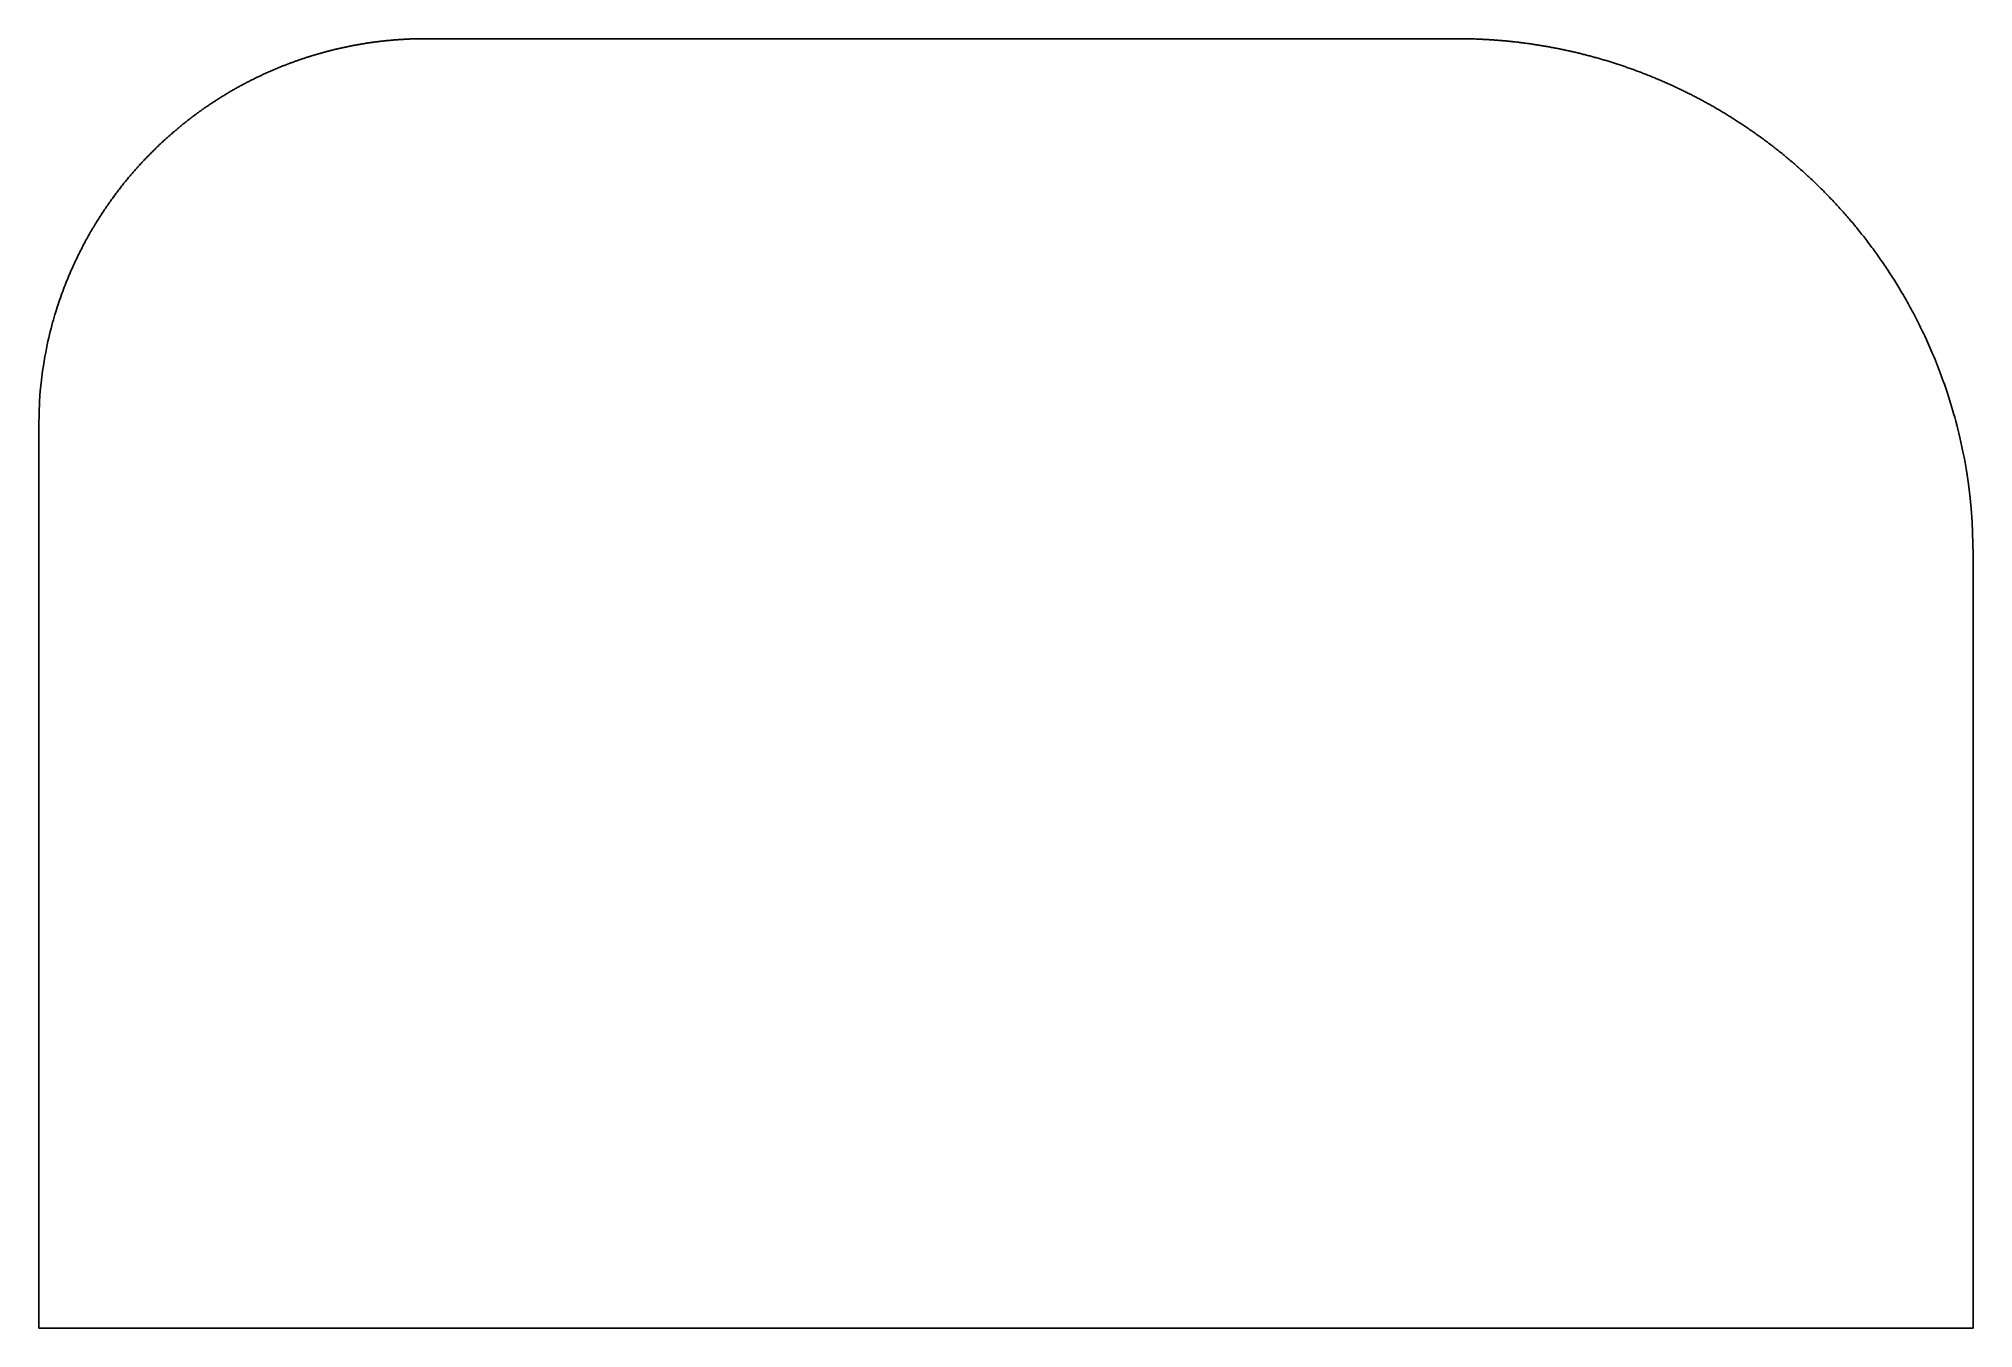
# Model space of a CAD drawing. Header units: metres. Extents: x 0 to 150, y 0 to 100.
import ezdxf

# ---------------------------------------------------------------- set-up
doc = ezdxf.new("R2010")
doc.units = ezdxf.units.M

msp = doc.modelspace()

# ---------------------------------------------------------------- linework, layer by layer
for p, q in [((22.3647, 99.0121), (22.3046, 98.9962)), ((22.4248, 99.0279), (22.3647, 99.0121)), ((22.485, 99.0435), (22.4248, 99.0279)), ((22.5451, 99.059), (22.485, 99.0435)), ((22.6052, 99.0743), (22.5451, 99.059)), ((22.6653, 99.0896), (22.6052, 99.0743)), ((22.7254, 99.1046), (22.6653, 99.0896)), ((22.7856, 99.1196), (22.7254, 99.1046)), ((22.8457, 99.1344), (22.7856, 99.1196)), ((22.9058, 99.1491), (22.8457, 99.1344)), ((22.9659, 99.1637), (22.9058, 99.1491)), ((23.026, 99.1781), (22.9659, 99.1637)), ((23.0862, 99.1924), (23.026, 99.1781)), ((23.1463, 99.2066), (23.0862, 99.1924)), ((23.2064, 99.2207), (23.1463, 99.2066)), ((23.2665, 99.2346), (23.2064, 99.2207)), ((23.3266, 99.2484), (23.2665, 99.2346)), ((23.3868, 99.262), (23.3266, 99.2484)), ((23.4469, 99.2755), (23.3868, 99.262)), ((23.507, 99.2889), (23.4469, 99.2755)), ((23.5671, 99.3022), (23.507, 99.2889)), ((23.6272, 99.3153), (23.5671, 99.3022)), ((23.6874, 99.3283), (23.6272, 99.3153)), ((23.7475, 99.3412), (23.6874, 99.3283)), ((23.8076, 99.3539), (23.7475, 99.3412)), ((23.8677, 99.3666), (23.8076, 99.3539)), ((23.9278, 99.379), (23.8677, 99.3666)), ((23.988, 99.3914), (23.9278, 99.379)), ((24.0481, 99.4036), (23.988, 99.3914)), ((24.1082, 99.4158), (24.0481, 99.4036)), ((24.1683, 99.4277), (24.1082, 99.4158)), ((24.2285, 99.4396), (24.1683, 99.4277)), ((24.2886, 99.4513), (24.2285, 99.4396)), ((24.3487, 99.4629), (24.2886, 99.4513)), ((24.4088, 99.4744), (24.3487, 99.4629)), ((24.4689, 99.4857), (24.4088, 99.4744)), ((24.5291, 99.4969), (24.4689, 99.4857)), ((24.5892, 99.508), (24.5291, 99.4969)), ((24.6493, 99.519), (24.5892, 99.508)), ((24.7094, 99.5298), (24.6493, 99.519)), ((24.7695, 99.5405), (24.7094, 99.5298)), ((24.8297, 99.5511), (24.7695, 99.5405)), ((24.8898, 99.5616), (24.8297, 99.5511)), ((24.9499, 99.5719), (24.8898, 99.5616)), ((25.01, 99.5821), (24.9499, 99.5719)), ((25.0701, 99.5922), (25.01, 99.5821)), ((25.1302, 99.6021), (25.0701, 99.5922)), ((25.1904, 99.6119), (25.1302, 99.6021)), ((25.2505, 99.6216), (25.1904, 99.6119)), ((25.3106, 99.6312), (25.2505, 99.6216)), ((25.3707, 99.6407), (25.3106, 99.6312)), ((25.4308, 99.65), (25.3707, 99.6407)), ((25.491, 99.6592), (25.4308, 99.65)), ((25.5511, 99.6683), (25.491, 99.6592)), ((25.6112, 99.6772), (25.5511, 99.6683)), ((25.6713, 99.6861), (25.6112, 99.6772)), ((25.7315, 99.6948), (25.6713, 99.6861)), ((25.7916, 99.7033), (25.7315, 99.6948)), ((25.8517, 99.7118), (25.7916, 99.7033)), ((25.9118, 99.7201), (25.8517, 99.7118)), ((25.9719, 99.7283), (25.9118, 99.7201)), ((26.0321, 99.7364), (25.9719, 99.7283)), ((26.0922, 99.7444), (26.0321, 99.7364)), ((26.1523, 99.7522), (26.0922, 99.7444)), ((26.2124, 99.7599), (26.1523, 99.7522)), ((26.2725, 99.7675), (26.2124, 99.7599)), ((26.3327, 99.775), (26.2725, 99.7675)), ((26.3928, 99.7823), (26.3327, 99.775)), ((26.4529, 99.7896), (26.3928, 99.7823)), ((26.513, 99.7966), (26.4529, 99.7896)), ((26.5731, 99.8036), (26.513, 99.7966)), ((26.6333, 99.8105), (26.5731, 99.8036)), ((26.6934, 99.8172), (26.6333, 99.8105)), ((26.7535, 99.8238), (26.6934, 99.8172)), ((26.8136, 99.8303), (26.7535, 99.8238)), ((26.8737, 99.8367), (26.8136, 99.8303)), ((26.9339, 99.8429), (26.8737, 99.8367)), ((26.994, 99.849), (26.9339, 99.8429)), ((27.0541, 99.855), (26.994, 99.849)), ((27.1142, 99.8609), (27.0541, 99.855)), ((27.1743, 99.8666), (27.1142, 99.8609)), ((27.2345, 99.8723), (27.1743, 99.8666)), ((27.2946, 99.8778), (27.2345, 99.8723)), ((27.3547, 99.8831), (27.2946, 99.8778)), ((27.4148, 99.8884), (27.3547, 99.8831)), ((27.4749, 99.8935), (27.4148, 99.8884)), ((27.5351, 99.8986), (27.4749, 99.8935)), ((27.5952, 99.9035), (27.5351, 99.8986)), ((27.6553, 99.9082), (27.5952, 99.9035)), ((27.7154, 99.9129), (27.6553, 99.9082)), ((27.7755, 99.9174), (27.7154, 99.9129)), ((27.8357, 99.9218), (27.7755, 99.9174)), ((27.8958, 99.9261), (27.8357, 99.9218)), ((27.9559, 99.9303), (27.8958, 99.9261)), ((28.016, 99.9343), (27.9559, 99.9303)), ((28.0761, 99.9382), (28.016, 99.9343)), ((28.1363, 99.942), (28.0761, 99.9382)), ((28.1964, 99.9457), (28.1363, 99.942)), ((28.2565, 99.9493), (28.1964, 99.9457)), ((28.3166, 99.9527), (28.2565, 99.9493)), ((28.3767, 99.956), (28.3166, 99.9527)), ((28.4369, 99.9592), (28.3767, 99.956)), ((28.497, 99.9623), (28.4369, 99.9592)), ((28.5571, 99.9653), (28.497, 99.9623)), ((28.6172, 99.9681), (28.5571, 99.9653)), ((28.6774, 99.9708), (28.6172, 99.9681)), ((28.7375, 99.9734), (28.6774, 99.9708)), ((28.7976, 99.9759), (28.7375, 99.9734)), ((28.8577, 99.9782), (28.7976, 99.9759)), ((28.9178, 99.9805), (28.8577, 99.9782)), ((28.978, 99.9826), (28.9178, 99.9805)), ((29.0381, 99.9846), (28.978, 99.9826)), ((29.0982, 99.9864), (29.0381, 99.9846)), ((29.1583, 99.9882), (29.0982, 99.9864)), ((29.2184, 99.9898), (29.1583, 99.9882)), ((29.2785, 99.9913), (29.2184, 99.9898)), ((29.3387, 99.9927), (29.2785, 99.9913)), ((29.3988, 99.994), (29.3387, 99.9927)), ((29.4589, 99.9951), (29.3988, 99.994)), ((29.519, 99.9961), (29.4589, 99.9951)), ((29.5791, 99.997), (29.519, 99.9961)), ((29.6393, 99.9978), (29.5791, 99.997)), ((29.6994, 99.9985), (29.6393, 99.9978)), ((29.7595, 99.999), (29.6994, 99.9985)), ((29.8196, 99.9995), (29.7595, 99.999)), ((29.8797, 99.9998), (29.8196, 99.9995)), ((29.9399, 99.9999), (29.8797, 99.9998)), ((30, 100), (29.9399, 99.9999)), ((110, 100), (30, 100)), ((110.08, 99.9999), (110, 100)), ((110.16, 99.9997), (110.08, 99.9999)), ((110.24, 99.9993), (110.16, 99.9997)), ((110.321, 99.9987), (110.24, 99.9993)), ((110.401, 99.998), (110.321, 99.9987)), ((110.481, 99.9971), (110.401, 99.998)), ((110.561, 99.9961), (110.481, 99.9971)), ((110.641, 99.9949), (110.561, 99.9961)), ((110.721, 99.9935), (110.641, 99.9949)), ((110.802, 99.992), (110.721, 99.9935)), ((110.882, 99.9903), (110.802, 99.992)), ((110.962, 99.9884), (110.882, 99.9903)), ((111.042, 99.9864), (110.962, 99.9884)), ((111.122, 99.9843), (111.042, 99.9864)), ((111.202, 99.9819), (111.122, 99.9843)), ((111.283, 99.9794), (111.202, 99.9819)), ((111.363, 99.9768), (111.283, 99.9794)), ((111.443, 99.974), (111.363, 99.9768)), ((111.523, 99.971), (111.443, 99.974)), ((111.603, 99.9678), (111.523, 99.971)), ((111.683, 99.9646), (111.603, 99.9678)), ((111.764, 99.9611), (111.683, 99.9646)), ((111.844, 99.9575), (111.764, 99.9611)), ((111.924, 99.9537), (111.844, 99.9575)), ((112.004, 99.9498), (111.924, 99.9537)), ((112.084, 99.9457), (112.004, 99.9498)), ((112.164, 99.9414), (112.084, 99.9457)), ((112.244, 99.937), (112.164, 99.9414)), ((112.325, 99.9324), (112.244, 99.937)), ((112.405, 99.9276), (112.325, 99.9324)), ((112.485, 99.9227), (112.405, 99.9276)), ((112.565, 99.9177), (112.485, 99.9227)), ((112.645, 99.9124), (112.565, 99.9177)), ((112.725, 99.907), (112.645, 99.9124)), ((112.806, 99.9015), (112.725, 99.907)), ((112.886, 99.8958), (112.806, 99.9015)), ((112.966, 99.8899), (112.886, 99.8958)), ((113.046, 99.8838), (112.966, 99.8899)), ((113.126, 99.8776), (113.046, 99.8838)), ((113.206, 99.8713), (113.126, 99.8776)), ((113.287, 99.8647), (113.206, 99.8713)), ((113.367, 99.858), (113.287, 99.8647)), ((113.447, 99.8512), (113.367, 99.858)), ((113.527, 99.8442), (113.447, 99.8512)), ((113.607, 99.837), (113.527, 99.8442)), ((113.687, 99.8297), (113.607, 99.837)), ((113.768, 99.8222), (113.687, 99.8297)), ((113.848, 99.8145), (113.768, 99.8222)), ((113.928, 99.8067), (113.848, 99.8145)), ((114.008, 99.7987), (113.928, 99.8067)), ((114.088, 99.7905), (114.008, 99.7987)), ((114.168, 99.7822), (114.088, 99.7905)), ((114.248, 99.7737), (114.168, 99.7822)), ((114.329, 99.7651), (114.248, 99.7737)), ((114.409, 99.7563), (114.329, 99.7651)), ((114.489, 99.7473), (114.409, 99.7563)), ((114.569, 99.7382), (114.489, 99.7473)), ((114.649, 99.7289), (114.569, 99.7382)), ((114.729, 99.7194), (114.649, 99.7289)), ((114.81, 99.7098), (114.729, 99.7194)), ((114.89, 99.7), (114.81, 99.7098)), ((114.97, 99.69), (114.89, 99.7)), ((115.05, 99.6799), (114.97, 99.69)), ((115.13, 99.6696), (115.05, 99.6799)), ((115.21, 99.6592), (115.13, 99.6696)), ((115.291, 99.6486), (115.21, 99.6592)), ((115.371, 99.6378), (115.291, 99.6486)), ((115.451, 99.6268), (115.371, 99.6378)), ((115.531, 99.6157), (115.451, 99.6268)), ((115.611, 99.6045), (115.531, 99.6157)), ((115.691, 99.593), (115.611, 99.6045)), ((115.772, 99.5814), (115.691, 99.593)), ((115.852, 99.5696), (115.772, 99.5814)), ((115.932, 99.5577), (115.852, 99.5696)), ((116.012, 99.5456), (115.932, 99.5577)), ((116.092, 99.5333), (116.012, 99.5456)), ((116.172, 99.5209), (116.092, 99.5333)), ((116.253, 99.5083), (116.172, 99.5209)), ((116.333, 99.4955), (116.253, 99.5083)), ((116.413, 99.4826), (116.333, 99.4955)), ((116.493, 99.4695), (116.413, 99.4826)), ((116.573, 99.4562), (116.493, 99.4695)), ((116.653, 99.4428), (116.573, 99.4562)), ((116.733, 99.4292), (116.653, 99.4428)), ((116.814, 99.4154), (116.733, 99.4292)), ((116.894, 99.4015), (116.814, 99.4154)), ((116.974, 99.3873), (116.894, 99.4015)), ((117.054, 99.3731), (116.974, 99.3873)), ((117.134, 99.3586), (117.054, 99.3731)), ((117.214, 99.344), (117.134, 99.3586)), ((117.295, 99.3292), (117.214, 99.344)), ((117.375, 99.3143), (117.295, 99.3292)), ((117.455, 99.2992), (117.375, 99.3143)), ((117.535, 99.2839), (117.455, 99.2992)), ((117.615, 99.2684), (117.535, 99.2839)), ((117.695, 99.2528), (117.615, 99.2684)), ((117.776, 99.237), (117.695, 99.2528)), ((117.856, 99.221), (117.776, 99.237)), ((117.936, 99.2049), (117.856, 99.221)), ((118.016, 99.1886), (117.936, 99.2049)), ((118.096, 99.1721), (118.016, 99.1886)), ((118.176, 99.1554), (118.096, 99.1721)), ((118.257, 99.1386), (118.176, 99.1554)), ((118.337, 99.1216), (118.257, 99.1386)), ((118.417, 99.1044), (118.337, 99.1216)), ((118.497, 99.0871), (118.417, 99.1044)), ((118.577, 99.0696), (118.497, 99.0871)), ((118.657, 99.0519), (118.577, 99.0696)), ((118.737, 99.034), (118.657, 99.0519)), ((118.818, 99.016), (118.737, 99.034)), ((118.898, 98.9978), (118.818, 99.016)), ((18.0361, 97.5112), (17.9759, 97.4849)), ((18.0962, 97.5372), (18.0361, 97.5112)), ((18.1563, 97.5631), (18.0962, 97.5372)), ((18.2164, 97.5889), (18.1563, 97.5631)), ((18.2766, 97.6145), (18.2164, 97.5889)), ((18.3367, 97.6399), (18.2766, 97.6145)), ((18.3968, 97.6652), (18.3367, 97.6399)), ((18.4569, 97.6904), (18.3968, 97.6652)), ((18.517, 97.7154), (18.4569, 97.6904)), ((18.5771, 97.7402), (18.517, 97.7154)), ((18.6373, 97.7649), (18.5771, 97.7402)), ((18.6974, 97.7894), (18.6373, 97.7649)), ((18.7575, 97.8138), (18.6974, 97.7894)), ((18.8176, 97.838), (18.7575, 97.8138)), ((18.8777, 97.8621), (18.8176, 97.838)), ((18.9379, 97.886), (18.8777, 97.8621)), ((18.998, 97.9098), (18.9379, 97.886)), ((19.0581, 97.9334), (18.998, 97.9098)), ((19.1182, 97.9569), (19.0581, 97.9334)), ((19.1783, 97.9802), (19.1182, 97.9569)), ((19.2385, 98.0034), (19.1783, 97.9802)), ((19.2986, 98.0264), (19.2385, 98.0034)), ((19.3587, 98.0493), (19.2986, 98.0264)), ((19.4188, 98.072), (19.3587, 98.0493)), ((19.4789, 98.0946), (19.4188, 98.072)), ((19.5391, 98.1171), (19.4789, 98.0946)), ((19.5992, 98.1393), (19.5391, 98.1171)), ((19.6593, 98.1615), (19.5992, 98.1393)), ((19.7194, 98.1835), (19.6593, 98.1615)), ((19.7796, 98.2054), (19.7194, 98.1835)), ((19.8397, 98.2271), (19.7796, 98.2054)), ((19.8998, 98.2486), (19.8397, 98.2271)), ((19.9599, 98.2701), (19.8998, 98.2486)), ((20.02, 98.2913), (19.9599, 98.2701)), ((20.0802, 98.3125), (20.02, 98.2913)), ((20.1403, 98.3335), (20.0802, 98.3125)), ((20.2004, 98.3543), (20.1403, 98.3335)), ((20.2605, 98.375), (20.2004, 98.3543)), ((20.3206, 98.3956), (20.2605, 98.375)), ((20.3808, 98.416), (20.3206, 98.3956)), ((20.4409, 98.4363), (20.3808, 98.416)), ((20.501, 98.4564), (20.4409, 98.4363)), ((20.5611, 98.4764), (20.501, 98.4564)), ((20.6212, 98.4963), (20.5611, 98.4764)), ((20.6814, 98.516), (20.6212, 98.4963)), ((20.7415, 98.5356), (20.6814, 98.516)), ((20.8016, 98.555), (20.7415, 98.5356)), ((20.8617, 98.5743), (20.8016, 98.555)), ((20.9218, 98.5935), (20.8617, 98.5743)), ((20.9819, 98.6125), (20.9218, 98.5935)), ((21.0421, 98.6314), (20.9819, 98.6125)), ((21.1022, 98.6501), (21.0421, 98.6314)), ((21.1623, 98.6687), (21.1022, 98.6501)), ((21.2224, 98.6872), (21.1623, 98.6687)), ((21.2826, 98.7055), (21.2224, 98.6872)), ((21.3427, 98.7237), (21.2826, 98.7055)), ((21.4028, 98.7417), (21.3427, 98.7237)), ((21.4629, 98.7597), (21.4028, 98.7417)), ((21.523, 98.7774), (21.4629, 98.7597)), ((21.5832, 98.7951), (21.523, 98.7774)), ((21.6433, 98.8126), (21.5832, 98.7951)), ((21.7034, 98.83), (21.6433, 98.8126)), ((21.7635, 98.8472), (21.7034, 98.83)), ((21.8236, 98.8643), (21.7635, 98.8472)), ((21.8838, 98.8812), (21.8236, 98.8643)), ((21.9439, 98.8981), (21.8838, 98.8812)), ((22.004, 98.9148), (21.9439, 98.8981)), ((22.0641, 98.9313), (22.004, 98.9148)), ((22.1242, 98.9478), (22.0641, 98.9313)), ((22.1844, 98.964), (22.1242, 98.9478)), ((22.2445, 98.9802), (22.1844, 98.964)), ((22.3046, 98.9962), (22.2445, 98.9802)), ((118.978, 98.9794), (118.898, 98.9978)), ((119.058, 98.9609), (118.978, 98.9794)), ((119.138, 98.9422), (119.058, 98.9609)), ((119.218, 98.9232), (119.138, 98.9422)), ((119.299, 98.9042), (119.218, 98.9232)), ((119.379, 98.8849), (119.299, 98.9042)), ((119.459, 98.8655), (119.379, 98.8849)), ((119.539, 98.8459), (119.459, 98.8655)), ((119.619, 98.8261), (119.539, 98.8459)), ((119.699, 98.8062), (119.619, 98.8261)), ((119.78, 98.7861), (119.699, 98.8062)), ((119.86, 98.7658), (119.78, 98.7861)), ((119.94, 98.7453), (119.86, 98.7658)), ((120.02, 98.7246), (119.94, 98.7453)), ((120.1, 98.7038), (120.02, 98.7246)), ((120.18, 98.6828), (120.1, 98.7038)), ((120.261, 98.6616), (120.18, 98.6828)), ((120.341, 98.6403), (120.261, 98.6616)), ((120.421, 98.6187), (120.341, 98.6403)), ((120.501, 98.597), (120.421, 98.6187)), ((120.581, 98.5751), (120.501, 98.597)), ((120.661, 98.553), (120.581, 98.5751)), ((120.741, 98.5308), (120.661, 98.553)), ((120.822, 98.5083), (120.741, 98.5308)), ((120.902, 98.4857), (120.822, 98.5083)), ((120.982, 98.4629), (120.902, 98.4857)), ((121.062, 98.4399), (120.982, 98.4629)), ((121.142, 98.4168), (121.062, 98.4399)), ((121.222, 98.3934), (121.142, 98.4168)), ((121.303, 98.3699), (121.222, 98.3934)), ((121.383, 98.3462), (121.303, 98.3699)), ((121.463, 98.3223), (121.383, 98.3462)), ((121.543, 98.2983), (121.463, 98.3223)), ((121.623, 98.274), (121.543, 98.2983)), ((121.703, 98.2496), (121.623, 98.274)), ((121.784, 98.2249), (121.703, 98.2496)), ((121.864, 98.2001), (121.784, 98.2249)), ((121.944, 98.1752), (121.864, 98.2001)), ((122.024, 98.15), (121.944, 98.1752)), ((122.104, 98.1246), (122.024, 98.15)), ((122.184, 98.0991), (122.104, 98.1246)), ((122.265, 98.0734), (122.184, 98.0991)), ((122.345, 98.0474), (122.265, 98.0734)), ((122.425, 98.0213), (122.345, 98.0474)), ((122.505, 97.9951), (122.425, 98.0213)), ((122.585, 97.9686), (122.505, 97.9951)), ((122.665, 97.9419), (122.585, 97.9686)), ((122.745, 97.9151), (122.665, 97.9419)), ((122.826, 97.888), (122.745, 97.9151)), ((122.906, 97.8608), (122.826, 97.888)), ((122.986, 97.8334), (122.906, 97.8608)), ((123.066, 97.8058), (122.986, 97.8334)), ((123.146, 97.778), (123.066, 97.8058)), ((123.226, 97.75), (123.146, 97.778)), ((123.307, 97.7218), (123.226, 97.75)), ((123.387, 97.6934), (123.307, 97.7218)), ((123.467, 97.6649), (123.387, 97.6934)), ((123.547, 97.6361), (123.467, 97.6649)), ((123.627, 97.6071), (123.547, 97.6361)), ((123.707, 97.578), (123.627, 97.6071)), ((123.788, 97.5487), (123.707, 97.578)), ((123.868, 97.5191), (123.788, 97.5487)), ((123.948, 97.4894), (123.868, 97.5191)), ((15.0902, 96.0326), (15.0301, 95.9981)), ((15.1503, 96.067), (15.0902, 96.0326)), ((15.2104, 96.1011), (15.1503, 96.067)), ((15.2705, 96.1351), (15.2104, 96.1011)), ((15.3307, 96.1689), (15.2705, 96.1351)), ((15.3908, 96.2025), (15.3307, 96.1689)), ((15.4509, 96.2359), (15.3908, 96.2025)), ((15.511, 96.2692), (15.4509, 96.2359)), ((15.5711, 96.3022), (15.511, 96.2692)), ((15.6313, 96.3351), (15.5711, 96.3022)), ((15.6914, 96.3678), (15.6313, 96.3351)), ((15.7515, 96.4004), (15.6914, 96.3678)), ((15.8116, 96.4327), (15.7515, 96.4004)), ((15.8717, 96.4649), (15.8116, 96.4327)), ((15.9319, 96.4969), (15.8717, 96.4649)), ((15.992, 96.5288), (15.9319, 96.4969)), ((16.0521, 96.5604), (15.992, 96.5288)), ((16.1122, 96.5919), (16.0521, 96.5604)), ((16.1723, 96.6232), (16.1122, 96.5919)), ((16.2325, 96.6544), (16.1723, 96.6232)), ((16.2926, 96.6853), (16.2325, 96.6544)), ((16.3527, 96.7161), (16.2926, 96.6853)), ((16.4128, 96.7467), (16.3527, 96.7161)), ((16.4729, 96.7772), (16.4128, 96.7467)), ((16.5331, 96.8075), (16.4729, 96.7772)), ((16.5932, 96.8376), (16.5331, 96.8075)), ((16.6533, 96.8676), (16.5932, 96.8376)), ((16.7134, 96.8973), (16.6533, 96.8676)), ((16.7735, 96.9269), (16.7134, 96.8973)), ((16.8337, 96.9564), (16.7735, 96.9269)), ((16.8938, 96.9857), (16.8337, 96.9564)), ((16.9539, 97.0148), (16.8938, 96.9857)), ((17.014, 97.0437), (16.9539, 97.0148)), ((17.0741, 97.0725), (17.014, 97.0437)), ((17.1343, 97.1012), (17.0741, 97.0725)), ((17.1944, 97.1296), (17.1343, 97.1012)), ((17.2545, 97.1579), (17.1944, 97.1296)), ((17.3146, 97.1861), (17.2545, 97.1579)), ((17.3747, 97.214), (17.3146, 97.1861)), ((17.4349, 97.2418), (17.3747, 97.214)), ((17.495, 97.2695), (17.4349, 97.2418)), ((17.5551, 97.297), (17.495, 97.2695)), ((17.6152, 97.3243), (17.5551, 97.297)), ((17.6753, 97.3515), (17.6152, 97.3243)), ((17.7355, 97.3785), (17.6753, 97.3515)), ((17.7956, 97.4053), (17.7355, 97.3785)), ((17.8557, 97.432), (17.7956, 97.4053)), ((17.9158, 97.4586), (17.8557, 97.432)), ((17.9759, 97.4849), (17.9158, 97.4586)), ((124.028, 97.4595), (123.948, 97.4894)), ((124.108, 97.4294), (124.028, 97.4595)), ((124.188, 97.3991), (124.108, 97.4294)), ((124.269, 97.3685), (124.188, 97.3991)), ((124.349, 97.3378), (124.269, 97.3685)), ((124.429, 97.3069), (124.349, 97.3378)), ((124.509, 97.2758), (124.429, 97.3069)), ((124.589, 97.2445), (124.509, 97.2758)), ((124.669, 97.213), (124.589, 97.2445)), ((124.749, 97.1813), (124.669, 97.213)), ((124.83, 97.1494), (124.749, 97.1813)), ((124.91, 97.1173), (124.83, 97.1494)), ((124.99, 97.085), (124.91, 97.1173)), ((125.07, 97.0525), (124.99, 97.085)), ((125.15, 97.0198), (125.07, 97.0525)), ((125.23, 96.9869), (125.15, 97.0198)), ((125.311, 96.9538), (125.23, 96.9869)), ((125.391, 96.9205), (125.311, 96.9538)), ((125.471, 96.887), (125.391, 96.9205)), ((125.551, 96.8533), (125.471, 96.887)), ((125.631, 96.8193), (125.551, 96.8533)), ((125.711, 96.7852), (125.631, 96.8193)), ((125.792, 96.7509), (125.711, 96.7852)), ((125.872, 96.7163), (125.792, 96.7509)), ((125.952, 96.6815), (125.872, 96.7163)), ((126.032, 96.6466), (125.952, 96.6815)), ((126.112, 96.6114), (126.032, 96.6466)), ((126.192, 96.576), (126.112, 96.6114)), ((126.273, 96.5404), (126.192, 96.576)), ((126.353, 96.5046), (126.273, 96.5404)), ((126.433, 96.4686), (126.353, 96.5046)), ((126.513, 96.4324), (126.433, 96.4686)), ((126.593, 96.396), (126.513, 96.4324)), ((126.673, 96.3593), (126.593, 96.396)), ((126.753, 96.3224), (126.673, 96.3593)), ((126.834, 96.2854), (126.753, 96.3224)), ((126.914, 96.2481), (126.834, 96.2854)), ((126.994, 96.2106), (126.914, 96.2481)), ((127.074, 96.1728), (126.994, 96.2106)), ((127.154, 96.1349), (127.074, 96.1728)), ((127.234, 96.0967), (127.154, 96.1349)), ((127.315, 96.0583), (127.234, 96.0967)), ((127.395, 96.0197), (127.315, 96.0583)), ((127.475, 95.9809), (127.395, 96.0197)), ((12.7455, 94.5414), (12.6854, 94.499)), ((12.8056, 94.5836), (12.7455, 94.5414)), ((12.8657, 94.6255), (12.8056, 94.5836)), ((12.9258, 94.6673), (12.8657, 94.6255)), ((12.986, 94.7088), (12.9258, 94.6673)), ((13.0461, 94.75), (12.986, 94.7088)), ((13.1062, 94.7911), (13.0461, 94.75)), ((13.1663, 94.832), (13.1062, 94.7911)), ((13.2264, 94.8726), (13.1663, 94.832)), ((13.2866, 94.9131), (13.2264, 94.8726)), ((13.3467, 94.9533), (13.2866, 94.9131)), ((13.4068, 94.9933), (13.3467, 94.9533)), ((13.4669, 95.0331), (13.4068, 94.9933)), ((13.5271, 95.0727), (13.4669, 95.0331)), ((13.5872, 95.1121), (13.5271, 95.0727)), ((13.6473, 95.1513), (13.5872, 95.1121)), ((13.7074, 95.1903), (13.6473, 95.1513)), ((13.7675, 95.2291), (13.7074, 95.1903)), ((13.8277, 95.2677), (13.7675, 95.2291)), ((13.8878, 95.306), (13.8277, 95.2677)), ((13.9479, 95.3442), (13.8878, 95.306)), ((14.008, 95.3822), (13.9479, 95.3442)), ((14.0681, 95.42), (14.008, 95.3822)), ((14.1283, 95.4576), (14.0681, 95.42)), ((14.1884, 95.4949), (14.1283, 95.4576)), ((14.2485, 95.5321), (14.1884, 95.4949)), ((14.3086, 95.5691), (14.2485, 95.5321)), ((14.3687, 95.6059), (14.3086, 95.5691)), ((14.4288, 95.6425), (14.3687, 95.6059)), ((14.489, 95.6789), (14.4288, 95.6425)), ((14.5491, 95.7151), (14.489, 95.6789)), ((14.6092, 95.7512), (14.5491, 95.7151)), ((14.6693, 95.787), (14.6092, 95.7512)), ((14.7294, 95.8227), (14.6693, 95.787)), ((14.7896, 95.8581), (14.7294, 95.8227)), ((14.8497, 95.8934), (14.7896, 95.8581)), ((14.9098, 95.9285), (14.8497, 95.8934)), ((14.9699, 95.9634), (14.9098, 95.9285)), ((15.0301, 95.9981), (14.9699, 95.9634)), ((127.555, 95.9419), (127.475, 95.9809)), ((127.635, 95.9026), (127.555, 95.9419)), ((127.715, 95.8631), (127.635, 95.9026)), ((127.796, 95.8234), (127.715, 95.8631)), ((127.876, 95.7835), (127.796, 95.8234)), ((127.956, 95.7433), (127.876, 95.7835)), ((128.036, 95.7029), (127.956, 95.7433)), ((128.116, 95.6623), (128.036, 95.7029)), ((128.196, 95.6215), (128.116, 95.6623)), ((128.277, 95.5804), (128.196, 95.6215)), ((128.357, 95.5391), (128.277, 95.5804)), ((128.437, 95.4976), (128.357, 95.5391)), ((128.517, 95.4559), (128.437, 95.4976)), ((128.597, 95.4139), (128.517, 95.4559)), ((128.677, 95.3717), (128.597, 95.4139)), ((128.758, 95.3292), (128.677, 95.3717)), ((128.838, 95.2866), (128.758, 95.3292)), ((128.918, 95.2437), (128.838, 95.2866)), ((128.998, 95.2005), (128.918, 95.2437)), ((129.078, 95.1571), (128.998, 95.2005)), ((129.158, 95.1135), (129.078, 95.1571)), ((129.238, 95.0697), (129.158, 95.1135)), ((129.319, 95.0256), (129.238, 95.0697)), ((129.399, 94.9812), (129.319, 95.0256)), ((129.479, 94.9366), (129.399, 94.9812)), ((129.559, 94.8918), (129.479, 94.9366)), ((129.639, 94.8468), (129.559, 94.8918)), ((129.719, 94.8015), (129.639, 94.8468)), ((129.8, 94.7559), (129.719, 94.8015)), ((129.88, 94.7102), (129.8, 94.7559)), ((129.96, 94.6641), (129.88, 94.7102)), ((130.04, 94.6178), (129.96, 94.6641)), ((130.12, 94.5713), (130.04, 94.6178)), ((130.2, 94.5245), (130.12, 94.5713)), ((130.281, 94.4775), (130.2, 94.5245)), ((10.7615, 93.0191), (10.7014, 92.9688)), ((10.8216, 93.0692), (10.7615, 93.0191)), ((10.8818, 93.1191), (10.8216, 93.0692)), ((10.9419, 93.1687), (10.8818, 93.1191)), ((11.002, 93.218), (10.9419, 93.1687)), ((11.0621, 93.2671), (11.002, 93.218)), ((11.1222, 93.3159), (11.0621, 93.2671)), ((11.1824, 93.3644), (11.1222, 93.3159)), ((11.2425, 93.4127), (11.1824, 93.3644)), ((11.3026, 93.4608), (11.2425, 93.4127)), ((11.3627, 93.5085), (11.3026, 93.4608)), ((11.4228, 93.5561), (11.3627, 93.5085)), ((11.483, 93.6034), (11.4228, 93.5561)), ((11.5431, 93.6504), (11.483, 93.6034)), ((11.6032, 93.6972), (11.5431, 93.6504)), ((11.6633, 93.7438), (11.6032, 93.6972)), ((11.7234, 93.7901), (11.6633, 93.7438)), ((11.7836, 93.8361), (11.7234, 93.7901)), ((11.8437, 93.882), (11.7836, 93.8361)), ((11.9038, 93.9276), (11.8437, 93.882)), ((11.9639, 93.9729), (11.9038, 93.9276)), ((12.024, 94.018), (11.9639, 93.9729)), ((12.0842, 94.0629), (12.024, 94.018)), ((12.1443, 94.1075), (12.0842, 94.0629)), ((12.2044, 94.1519), (12.1443, 94.1075)), ((12.2645, 94.1961), (12.2044, 94.1519)), ((12.3246, 94.2401), (12.2645, 94.1961)), ((12.3848, 94.2838), (12.3246, 94.2401)), ((12.4449, 94.3273), (12.3848, 94.2838)), ((12.505, 94.3706), (12.4449, 94.3273)), ((12.5651, 94.4136), (12.505, 94.3706)), ((12.6252, 94.4565), (12.5651, 94.4136)), ((12.6854, 94.499), (12.6252, 94.4565)), ((130.361, 94.4302), (130.281, 94.4775)), ((130.441, 94.3827), (130.361, 94.4302)), ((130.521, 94.3349), (130.441, 94.3827)), ((130.601, 94.2869), (130.521, 94.3349)), ((130.681, 94.2386), (130.601, 94.2869)), ((130.762, 94.19), (130.681, 94.2386)), ((130.842, 94.1412), (130.762, 94.19)), ((130.922, 94.0922), (130.842, 94.1412)), ((131.002, 94.0428), (130.922, 94.0922)), ((131.082, 93.9933), (131.002, 94.0428)), ((131.162, 93.9434), (131.082, 93.9933)), ((131.242, 93.8933), (131.162, 93.9434)), ((131.323, 93.8429), (131.242, 93.8933)), ((131.403, 93.7923), (131.323, 93.8429)), ((131.483, 93.7414), (131.403, 93.7923)), ((131.563, 93.6902), (131.483, 93.7414)), ((131.643, 93.6388), (131.563, 93.6902)), ((131.723, 93.5871), (131.643, 93.6388)), ((131.804, 93.5351), (131.723, 93.5871)), ((131.884, 93.4828), (131.804, 93.5351)), ((131.964, 93.4303), (131.884, 93.4828)), ((132.044, 93.3775), (131.964, 93.4303)), ((132.124, 93.3244), (132.044, 93.3775)), ((132.204, 93.2711), (132.124, 93.3244)), ((132.285, 93.2174), (132.204, 93.2711)), ((132.365, 93.1635), (132.285, 93.2174)), ((132.445, 93.1093), (132.365, 93.1635)), ((132.525, 93.0548), (132.445, 93.1093)), ((132.605, 93.0001), (132.525, 93.0548)), ((132.685, 92.945), (132.605, 93.0001)), ((9.07816, 91.5006), (9.01804, 91.4419)), ((9.13828, 91.5589), (9.07816, 91.5006)), ((9.19839, 91.617), (9.13828, 91.5589)), ((9.25851, 91.6747), (9.19839, 91.617)), ((9.31863, 91.732), (9.25851, 91.6747)), ((9.37875, 91.7891), (9.31863, 91.732)), ((9.43887, 91.8458), (9.37875, 91.7891)), ((9.49899, 91.9023), (9.43887, 91.8458)), ((9.55911, 91.9584), (9.49899, 91.9023)), ((9.61923, 92.0142), (9.55911, 91.9584)), ((9.67935, 92.0697), (9.61923, 92.0142)), ((9.73947, 92.1249), (9.67935, 92.0697)), ((9.79959, 92.1798), (9.73947, 92.1249)), ((9.85971, 92.2344), (9.79959, 92.1798)), ((9.91983, 92.2887), (9.85971, 92.2344)), ((9.97995, 92.3427), (9.91983, 92.2887)), ((10.0401, 92.3965), (9.97995, 92.3427)), ((10.1002, 92.4499), (10.0401, 92.3965)), ((10.1603, 92.503), (10.1002, 92.4499)), ((10.2204, 92.5559), (10.1603, 92.503)), ((10.2805, 92.6085), (10.2204, 92.5559)), ((10.3407, 92.6608), (10.2805, 92.6085)), ((10.4008, 92.7128), (10.3407, 92.6608)), ((10.4609, 92.7645), (10.4008, 92.7128)), ((10.521, 92.816), (10.4609, 92.7645)), ((10.5812, 92.8672), (10.521, 92.816)), ((10.6413, 92.9181), (10.5812, 92.8672)), ((10.7014, 92.9688), (10.6413, 92.9181)), ((132.766, 92.8897), (132.685, 92.945)), ((132.846, 92.834), (132.766, 92.8897)), ((132.926, 92.7781), (132.846, 92.834)), ((133.006, 92.7219), (132.926, 92.7781)), ((133.086, 92.6654), (133.006, 92.7219)), ((133.166, 92.6086), (133.086, 92.6654)), ((133.246, 92.5515), (133.166, 92.6086)), ((133.327, 92.4941), (133.246, 92.5515)), ((133.407, 92.4364), (133.327, 92.4941)), ((133.487, 92.3784), (133.407, 92.4364)), ((133.567, 92.3201), (133.487, 92.3784)), ((133.647, 92.2615), (133.567, 92.3201)), ((133.727, 92.2026), (133.647, 92.2615)), ((133.808, 92.1434), (133.727, 92.2026)), ((133.888, 92.0838), (133.808, 92.1434)), ((133.968, 92.024), (133.888, 92.0838)), ((134.048, 91.9639), (133.968, 92.024)), ((134.128, 91.9034), (134.048, 91.9639)), ((134.208, 91.8426), (134.128, 91.9034)), ((134.289, 91.7815), (134.208, 91.8426)), ((134.369, 91.7201), (134.289, 91.7815)), ((134.449, 91.6583), (134.369, 91.7201)), ((134.529, 91.5963), (134.449, 91.6583)), ((134.609, 91.5339), (134.529, 91.5963)), ((134.689, 91.4712), (134.609, 91.5339)), ((7.69539, 90.0625), (7.63527, 89.9955)), ((7.75551, 90.1292), (7.69539, 90.0625)), ((7.81563, 90.1954), (7.75551, 90.1292)), ((7.87575, 90.2612), (7.81563, 90.1954)), ((7.93587, 90.3267), (7.87575, 90.2612)), ((7.99599, 90.3917), (7.93587, 90.3267)), ((8.05611, 90.4564), (7.99599, 90.3917)), ((8.11623, 90.5207), (8.05611, 90.4564)), ((8.17635, 90.5847), (8.11623, 90.5207)), ((8.23647, 90.6482), (8.17635, 90.5847)), ((8.29659, 90.7114), (8.23647, 90.6482)), ((8.3567, 90.7742), (8.29659, 90.7114)), ((8.41682, 90.8367), (8.3567, 90.7742)), ((8.47694, 90.8988), (8.41682, 90.8367)), ((8.53706, 90.9605), (8.47694, 90.8988)), ((8.59718, 91.0219), (8.53706, 90.9605)), ((8.6573, 91.0829), (8.59718, 91.0219)), ((8.71742, 91.1436), (8.6573, 91.0829)), ((8.77754, 91.2039), (8.71742, 91.1436)), ((8.83766, 91.2639), (8.77754, 91.2039)), ((8.89778, 91.3236), (8.83766, 91.2639)), ((8.9579, 91.3829), (8.89778, 91.3236)), ((9.01804, 91.4419), (8.9579, 91.3829)), ((134.77, 91.4081), (134.689, 91.4712)), ((134.85, 91.3447), (134.77, 91.4081)), ((134.93, 91.281), (134.85, 91.3447)), ((135.01, 91.217), (134.93, 91.281)), ((135.09, 91.1526), (135.01, 91.217)), ((135.17, 91.0878), (135.09, 91.1526)), ((135.25, 91.0228), (135.17, 91.0878)), ((135.331, 90.9573), (135.25, 91.0228)), ((135.411, 90.8916), (135.331, 90.9573)), ((135.491, 90.8255), (135.411, 90.8916)), ((135.571, 90.759), (135.491, 90.8255)), ((135.651, 90.6922), (135.571, 90.759)), ((135.731, 90.625), (135.651, 90.6922)), ((135.812, 90.5575), (135.731, 90.625)), ((135.892, 90.4896), (135.812, 90.5575)), ((135.972, 90.4213), (135.892, 90.4896)), ((136.052, 90.3527), (135.972, 90.4213)), ((136.132, 90.2837), (136.052, 90.3527)), ((136.212, 90.2144), (136.132, 90.2837)), ((136.293, 90.1446), (136.212, 90.2144)), ((136.373, 90.0745), (136.293, 90.1446)), ((136.453, 90.0041), (136.373, 90.0745)), ((136.533, 89.9332), (136.453, 90.0041)), ((6.43286, 88.5631), (6.37274, 88.4866)), ((6.49298, 88.6392), (6.43286, 88.5631)), ((6.5531, 88.7148), (6.49298, 88.6392)), ((6.61322, 88.7899), (6.5531, 88.7148)), ((6.67334, 88.8644), (6.61322, 88.7899)), ((6.73346, 88.9385), (6.67334, 88.8644)), ((6.79358, 89.0122), (6.73346, 88.9385)), ((6.8537, 89.0853), (6.79358, 89.0122)), ((6.91382, 89.158), (6.8537, 89.0853)), ((6.97394, 89.2302), (6.91382, 89.158)), ((7.03406, 89.302), (6.97394, 89.2302)), ((7.09418, 89.3733), (7.03406, 89.302)), ((7.1543, 89.4441), (7.09418, 89.3733)), ((7.21442, 89.5145), (7.1543, 89.4441)), ((7.27454, 89.5845), (7.21442, 89.5145)), ((7.33466, 89.6541), (7.27454, 89.5845)), ((7.39478, 89.7232), (7.33466, 89.6541)), ((7.4549, 89.7919), (7.39478, 89.7232)), ((7.51503, 89.8602), (7.4549, 89.7919)), ((7.57515, 89.928), (7.51503, 89.8602)), ((7.63527, 89.9955), (7.57515, 89.928)), ((136.613, 89.8619), (136.533, 89.9332)), ((136.693, 89.7903), (136.613, 89.8619)), ((136.774, 89.7183), (136.693, 89.7903)), ((136.854, 89.6459), (136.774, 89.7183)), ((136.934, 89.5731), (136.854, 89.6459)), ((137.014, 89.4999), (136.934, 89.5731)), ((137.094, 89.4263), (137.014, 89.4999)), ((137.174, 89.3522), (137.094, 89.4263)), ((137.255, 89.2778), (137.174, 89.3522)), ((137.335, 89.203), (137.255, 89.2778)), ((137.415, 89.1278), (137.335, 89.203)), ((137.495, 89.0521), (137.415, 89.1278)), ((137.575, 88.976), (137.495, 89.0521)), ((137.655, 88.8995), (137.575, 88.976)), ((137.735, 88.8226), (137.655, 88.8995)), ((137.816, 88.7453), (137.735, 88.8226)), ((137.896, 88.6675), (137.816, 88.7453)), ((137.976, 88.5893), (137.896, 88.6675)), ((138.056, 88.5106), (137.976, 88.5893)), ((138.136, 88.4315), (138.056, 88.5106)), ((5.29057, 87.0131), (5.23045, 86.9254)), ((5.35069, 87.1001), (5.29057, 87.0131)), ((5.41081, 87.1864), (5.35069, 87.1001)), ((5.47093, 87.2721), (5.41081, 87.1864)), ((5.53105, 87.3571), (5.47093, 87.2721)), ((5.59117, 87.4416), (5.53105, 87.3571)), ((5.65129, 87.5254), (5.59117, 87.4416)), ((5.71141, 87.6087), (5.65129, 87.5254)), ((5.77153, 87.6913), (5.71141, 87.6087)), ((5.83165, 87.7733), (5.77153, 87.6913)), ((5.89177, 87.8548), (5.83165, 87.7733)), ((5.95189, 87.9357), (5.89177, 87.8548)), ((6.01202, 88.016), (5.95189, 87.9357)), ((6.07214, 88.0958), (6.01202, 88.016)), ((6.13226, 88.175), (6.07214, 88.0958)), ((6.19238, 88.2537), (6.13226, 88.175)), ((6.2525, 88.3318), (6.19238, 88.2537)), ((6.31262, 88.4095), (6.2525, 88.3318)), ((6.37274, 88.4866), (6.31262, 88.4095)), ((138.216, 88.3519), (138.136, 88.4315)), ((138.297, 88.2719), (138.216, 88.3519)), ((138.377, 88.1915), (138.297, 88.2719)), ((138.457, 88.1106), (138.377, 88.1915)), ((138.537, 88.0292), (138.457, 88.1106)), ((138.617, 87.9473), (138.537, 88.0292)), ((138.697, 87.865), (138.617, 87.9473)), ((138.778, 87.7822), (138.697, 87.865)), ((138.858, 87.6989), (138.778, 87.7822)), ((138.938, 87.6152), (138.858, 87.6989)), ((139.018, 87.5309), (138.938, 87.6152)), ((139.098, 87.4462), (139.018, 87.5309)), ((139.178, 87.361), (139.098, 87.4462)), ((139.259, 87.2752), (139.178, 87.361)), ((139.339, 87.189), (139.259, 87.2752)), ((139.419, 87.1022), (139.339, 87.189)), ((139.499, 87.015), (139.419, 87.1022)), ((139.579, 86.9272), (139.499, 87.015)), ((4.32864, 85.5236), (4.26852, 85.4237)), ((4.38876, 85.6226), (4.32864, 85.5236)), ((4.44888, 85.7207), (4.38876, 85.6226)), ((4.50902, 85.818), (4.44888, 85.7207)), ((4.56914, 85.9145), (4.50902, 85.818)), ((4.62926, 86.0102), (4.56914, 85.9145)), ((4.68938, 86.105), (4.62926, 86.0102)), ((4.7495, 86.1991), (4.68938, 86.105)), ((4.80962, 86.2925), (4.7495, 86.1991)), ((4.86974, 86.385), (4.80962, 86.2925)), ((4.92986, 86.4769), (4.86974, 86.385)), ((4.98997, 86.568), (4.92986, 86.4769)), ((5.05009, 86.6584), (4.98997, 86.568)), ((5.11021, 86.7481), (5.05009, 86.6584)), ((5.17033, 86.8371), (5.11021, 86.7481)), ((5.23045, 86.9254), (5.17033, 86.8371)), ((139.659, 86.8389), (139.579, 86.9272)), ((139.739, 86.75), (139.659, 86.8389)), ((139.82, 86.6606), (139.739, 86.75)), ((139.9, 86.5707), (139.82, 86.6606)), ((139.98, 86.4802), (139.9, 86.5707)), ((140.06, 86.3892), (139.98, 86.4802)), ((140.14, 86.2976), (140.06, 86.3892)), ((140.22, 86.2054), (140.14, 86.2976)), ((140.301, 86.1127), (140.22, 86.2054)), ((140.381, 86.0194), (140.301, 86.1127)), ((140.461, 85.9255), (140.381, 86.0194)), ((140.541, 85.831), (140.461, 85.9255)), ((140.621, 85.7359), (140.541, 85.831)), ((140.701, 85.6403), (140.621, 85.7359)), ((140.782, 85.544), (140.701, 85.6403)), ((140.862, 85.4471), (140.782, 85.544)), ((3.48697, 84.0378), (3.42685, 83.9236)), ((3.54709, 84.1507), (3.48697, 84.0378)), ((3.60721, 84.2626), (3.54709, 84.1507)), ((3.66733, 84.3733), (3.60721, 84.2626)), ((3.72745, 84.4829), (3.66733, 84.3733)), ((3.78757, 84.5914), (3.72745, 84.4829)), ((3.84769, 84.6989), (3.78757, 84.5914)), ((3.90781, 84.8053), (3.84769, 84.6989)), ((3.96793, 84.9108), (3.90781, 84.8053)), ((4.02805, 85.0153), (3.96793, 84.9108)), ((4.08817, 85.1188), (4.02805, 85.0153)), ((4.14828, 85.2213), (4.08817, 85.1188)), ((4.2084, 85.323), (4.14828, 85.2213)), ((4.26852, 85.4237), (4.2084, 85.323)), ((140.942, 85.3495), (140.862, 85.4471)), ((141.022, 85.2514), (140.942, 85.3495)), ((141.102, 85.1526), (141.022, 85.2514)), ((141.182, 85.0531), (141.102, 85.1526)), ((141.263, 84.953), (141.182, 85.0531)), ((141.343, 84.8523), (141.263, 84.953)), ((141.423, 84.7508), (141.343, 84.8523)), ((141.503, 84.6487), (141.423, 84.7508)), ((141.583, 84.5459), (141.503, 84.6487)), ((141.663, 84.4424), (141.583, 84.5459)), ((141.743, 84.3383), (141.663, 84.4424)), ((141.824, 84.2334), (141.743, 84.3383)), ((141.904, 84.1277), (141.824, 84.2334)), ((141.984, 84.0213), (141.904, 84.1277)), ((142.064, 83.9142), (141.984, 84.0213)), ((2.76552, 82.5811), (2.7054, 82.4501)), ((2.82564, 82.7104), (2.76552, 82.5811)), ((2.88576, 82.8382), (2.82564, 82.7104)), ((2.94588, 82.9644), (2.88576, 82.8382)), ((3.00601, 83.0891), (2.94588, 82.9644)), ((3.06613, 83.2124), (3.00601, 83.0891)), ((3.12625, 83.3342), (3.06613, 83.2124)), ((3.18637, 83.4547), (3.12625, 83.3342)), ((3.24649, 83.5739), (3.18637, 83.4547)), ((3.30661, 83.6917), (3.24649, 83.5739)), ((3.36673, 83.8083), (3.30661, 83.6917)), ((3.42685, 83.9236), (3.36673, 83.8083)), ((142.144, 83.8064), (142.064, 83.9142)), ((142.224, 83.6978), (142.144, 83.8064)), ((142.305, 83.5884), (142.224, 83.6978)), ((142.385, 83.4782), (142.305, 83.5884)), ((142.465, 83.3672), (142.385, 83.4782)), ((142.545, 83.2555), (142.465, 83.3672)), ((142.625, 83.1429), (142.545, 83.2555)), ((142.705, 83.0294), (142.625, 83.1429)), ((142.786, 82.9152), (142.705, 83.0294)), ((142.866, 82.8001), (142.786, 82.9152)), ((142.946, 82.6841), (142.866, 82.8001)), ((143.026, 82.5672), (142.946, 82.6841)), ((143.106, 82.4495), (143.026, 82.5672)), ((2.1042, 81.0374), (2.04408, 80.8842)), ((2.16432, 81.1882), (2.1042, 81.0374)), ((2.22444, 81.3366), (2.16432, 81.1882)), ((2.28456, 81.4828), (2.22444, 81.3366)), ((2.34468, 81.6268), (2.28456, 81.4828)), ((2.4048, 81.7688), (2.34468, 81.6268)), ((2.46492, 81.9088), (2.4048, 81.7688)), ((2.52504, 82.0469), (2.46492, 81.9088)), ((2.58516, 82.1831), (2.52504, 82.0469)), ((2.64528, 82.3175), (2.58516, 82.1831)), ((2.7054, 82.4501), (2.64528, 82.3175)), ((143.186, 82.3308), (143.106, 82.4495)), ((143.267, 82.2112), (143.186, 82.3308)), ((143.347, 82.0907), (143.267, 82.2112)), ((143.427, 81.9692), (143.347, 82.0907)), ((143.507, 81.8467), (143.427, 81.9692)), ((143.587, 81.7233), (143.507, 81.8467)), ((143.667, 81.5988), (143.587, 81.7233)), ((143.747, 81.4734), (143.667, 81.5988)), ((143.828, 81.3469), (143.747, 81.4734)), ((143.908, 81.2193), (143.828, 81.3469)), ((143.988, 81.0907), (143.908, 81.2193)), ((144.068, 80.961), (143.988, 81.0907)), ((1.56313, 79.5574), (1.50301, 79.3766)), ((1.62325, 79.7345), (1.56313, 79.5574)), ((1.68336, 79.908), (1.62325, 79.7345)), ((1.74348, 80.0782), (1.68336, 79.908)), ((1.8036, 80.2452), (1.74348, 80.0782)), ((1.86372, 80.4091), (1.8036, 80.2452)), ((1.92384, 80.5702), (1.86372, 80.4091)), ((1.98396, 80.7285), (1.92384, 80.5702)), ((2.04408, 80.8842), (1.98396, 80.7285)), ((144.148, 80.8301), (144.068, 80.961)), ((144.228, 80.6981), (144.148, 80.8301)), ((144.309, 80.565), (144.228, 80.6981)), ((144.389, 80.4306), (144.309, 80.565)), ((144.469, 80.2951), (144.389, 80.4306)), ((144.549, 80.1584), (144.469, 80.2951)), ((144.629, 80.0203), (144.549, 80.1584)), ((144.709, 79.881), (144.629, 80.0203)), ((144.79, 79.7404), (144.709, 79.881)), ((144.87, 79.5985), (144.79, 79.7404)), ((144.95, 79.4552), (144.87, 79.5985)), ((1.14227, 78.1995), (1.08215, 77.9849)), ((1.20239, 78.4082), (1.14227, 78.1995)), ((1.26251, 78.6115), (1.20239, 78.4082)), ((1.32263, 78.8096), (1.26251, 78.6115)), ((1.38275, 79.003), (1.32263, 78.8096)), ((1.44287, 79.1919), (1.38275, 79.003)), ((1.50301, 79.3766), (1.44287, 79.1919)), ((145.03, 79.3105), (144.95, 79.4552)), ((145.11, 79.1644), (145.03, 79.3105)), ((145.19, 79.0168), (145.11, 79.1644)), ((145.271, 78.8677), (145.19, 79.0168)), ((145.351, 78.717), (145.271, 78.8677)), ((145.431, 78.5648), (145.351, 78.717)), ((145.511, 78.4111), (145.431, 78.5648)), ((145.591, 78.2556), (145.511, 78.4111)), ((145.671, 78.0985), (145.591, 78.2556)), ((145.751, 77.9396), (145.671, 78.0985)), ((0.72144, 76.5396), (0.66132, 76.2643)), ((0.78155, 76.8031), (0.72144, 76.5396)), ((0.84167, 77.0564), (0.78155, 76.8031)), ((0.90179, 77.3003), (0.84167, 77.0564)), ((0.96191, 77.5359), (0.90179, 77.3003)), ((1.02203, 77.7639), (0.96191, 77.5359)), ((1.08215, 77.9849), (1.02203, 77.7639)), ((145.832, 77.779), (145.751, 77.9396)), ((145.912, 77.6165), (145.832, 77.779)), ((145.992, 77.4521), (145.912, 77.6165)), ((146.072, 77.2858), (145.992, 77.4521)), ((146.152, 77.1176), (146.072, 77.2858)), ((146.232, 76.9472), (146.152, 77.1176)), ((146.313, 76.7748), (146.232, 76.9472)), ((146.393, 76.6001), (146.313, 76.7748)), ((146.473, 76.4233), (146.393, 76.6001)), ((0.42084, 75.0073), (0.36072, 74.6382)), ((0.48096, 75.3504), (0.42084, 75.0073)), ((0.54108, 75.672), (0.48096, 75.3504)), ((0.6012, 75.9758), (0.54108, 75.672)), ((0.66132, 76.2643), (0.6012, 75.9758)), ((146.553, 76.2441), (146.473, 76.4233)), ((146.633, 76.0625), (146.553, 76.2441)), ((146.713, 75.8784), (146.633, 76.0625)), ((146.794, 75.6918), (146.713, 75.8784)), ((146.874, 75.5025), (146.794, 75.6918)), ((146.954, 75.3104), (146.874, 75.5025)), ((147.034, 75.1155), (146.954, 75.3104)), ((147.114, 74.9176), (147.034, 75.1155)), ((0.24048, 73.7909), (0.18036, 73.2847)), ((0.3006, 74.2362), (0.24048, 73.7909)), ((0.36072, 74.6382), (0.3006, 74.2362)), ((147.194, 74.7166), (147.114, 74.9176)), ((147.275, 74.5123), (147.194, 74.7166)), ((147.355, 74.3047), (147.275, 74.5123)), ((147.435, 74.0936), (147.355, 74.3047)), ((147.515, 73.8788), (147.435, 74.0936)), ((147.595, 73.6602), (147.515, 73.8788)), ((147.675, 73.4375), (147.595, 73.6602)), ((0.12024, 72.6833), (0.06012, 71.8983)), ((0.18036, 73.2847), (0.12024, 72.6833)), ((147.756, 73.2106), (147.675, 73.4375)), ((147.836, 72.9793), (147.756, 73.2106)), ((147.916, 72.7432), (147.836, 72.9793)), ((147.996, 72.5022), (147.916, 72.7432)), ((148.076, 72.2559), (147.996, 72.5022)), ((148.156, 72.004), (148.076, 72.2559)), ((148.236, 71.7461), (148.156, 72.004)), ((0.06012, 71.8983), (0, 70)), ((148.317, 71.482), (148.236, 71.7461)), ((148.397, 71.211), (148.317, 71.482)), ((148.477, 70.9327), (148.397, 71.211)), ((148.557, 70.6465), (148.477, 70.9327)), ((148.637, 70.3519), (148.557, 70.6465)), ((0, 70), (0, 0)), ((148.717, 70.0479), (148.637, 70.3519)), ((148.798, 69.7338), (148.717, 70.0479)), ((148.878, 69.4085), (148.798, 69.7338)), ((148.958, 69.0709), (148.878, 69.4085)), ((149.038, 68.7194), (148.958, 69.0709)), ((149.118, 68.3524), (149.038, 68.7194)), ((149.198, 67.9678), (149.118, 68.3524)), ((149.279, 67.5627), (149.198, 67.9678)), ((149.359, 67.1338), (149.279, 67.5627)), ((149.439, 66.6764), (149.359, 67.1338)), ((149.519, 66.1843), (149.439, 66.6764)), ((149.599, 65.6483), (149.519, 66.1843)), ((149.679, 65.0546), (149.599, 65.6483)), ((149.76, 64.3796), (149.679, 65.0546)), ((149.84, 63.5777), (149.76, 64.3796)), ((149.92, 62.5311), (149.84, 63.5777)), ((150, 60), (149.92, 62.5311)), ((150, 0), (150, 60)), ((0, 0), (150, 0))]:
    msp.add_line(p, q)

doc.saveas('drawing.dxf')
